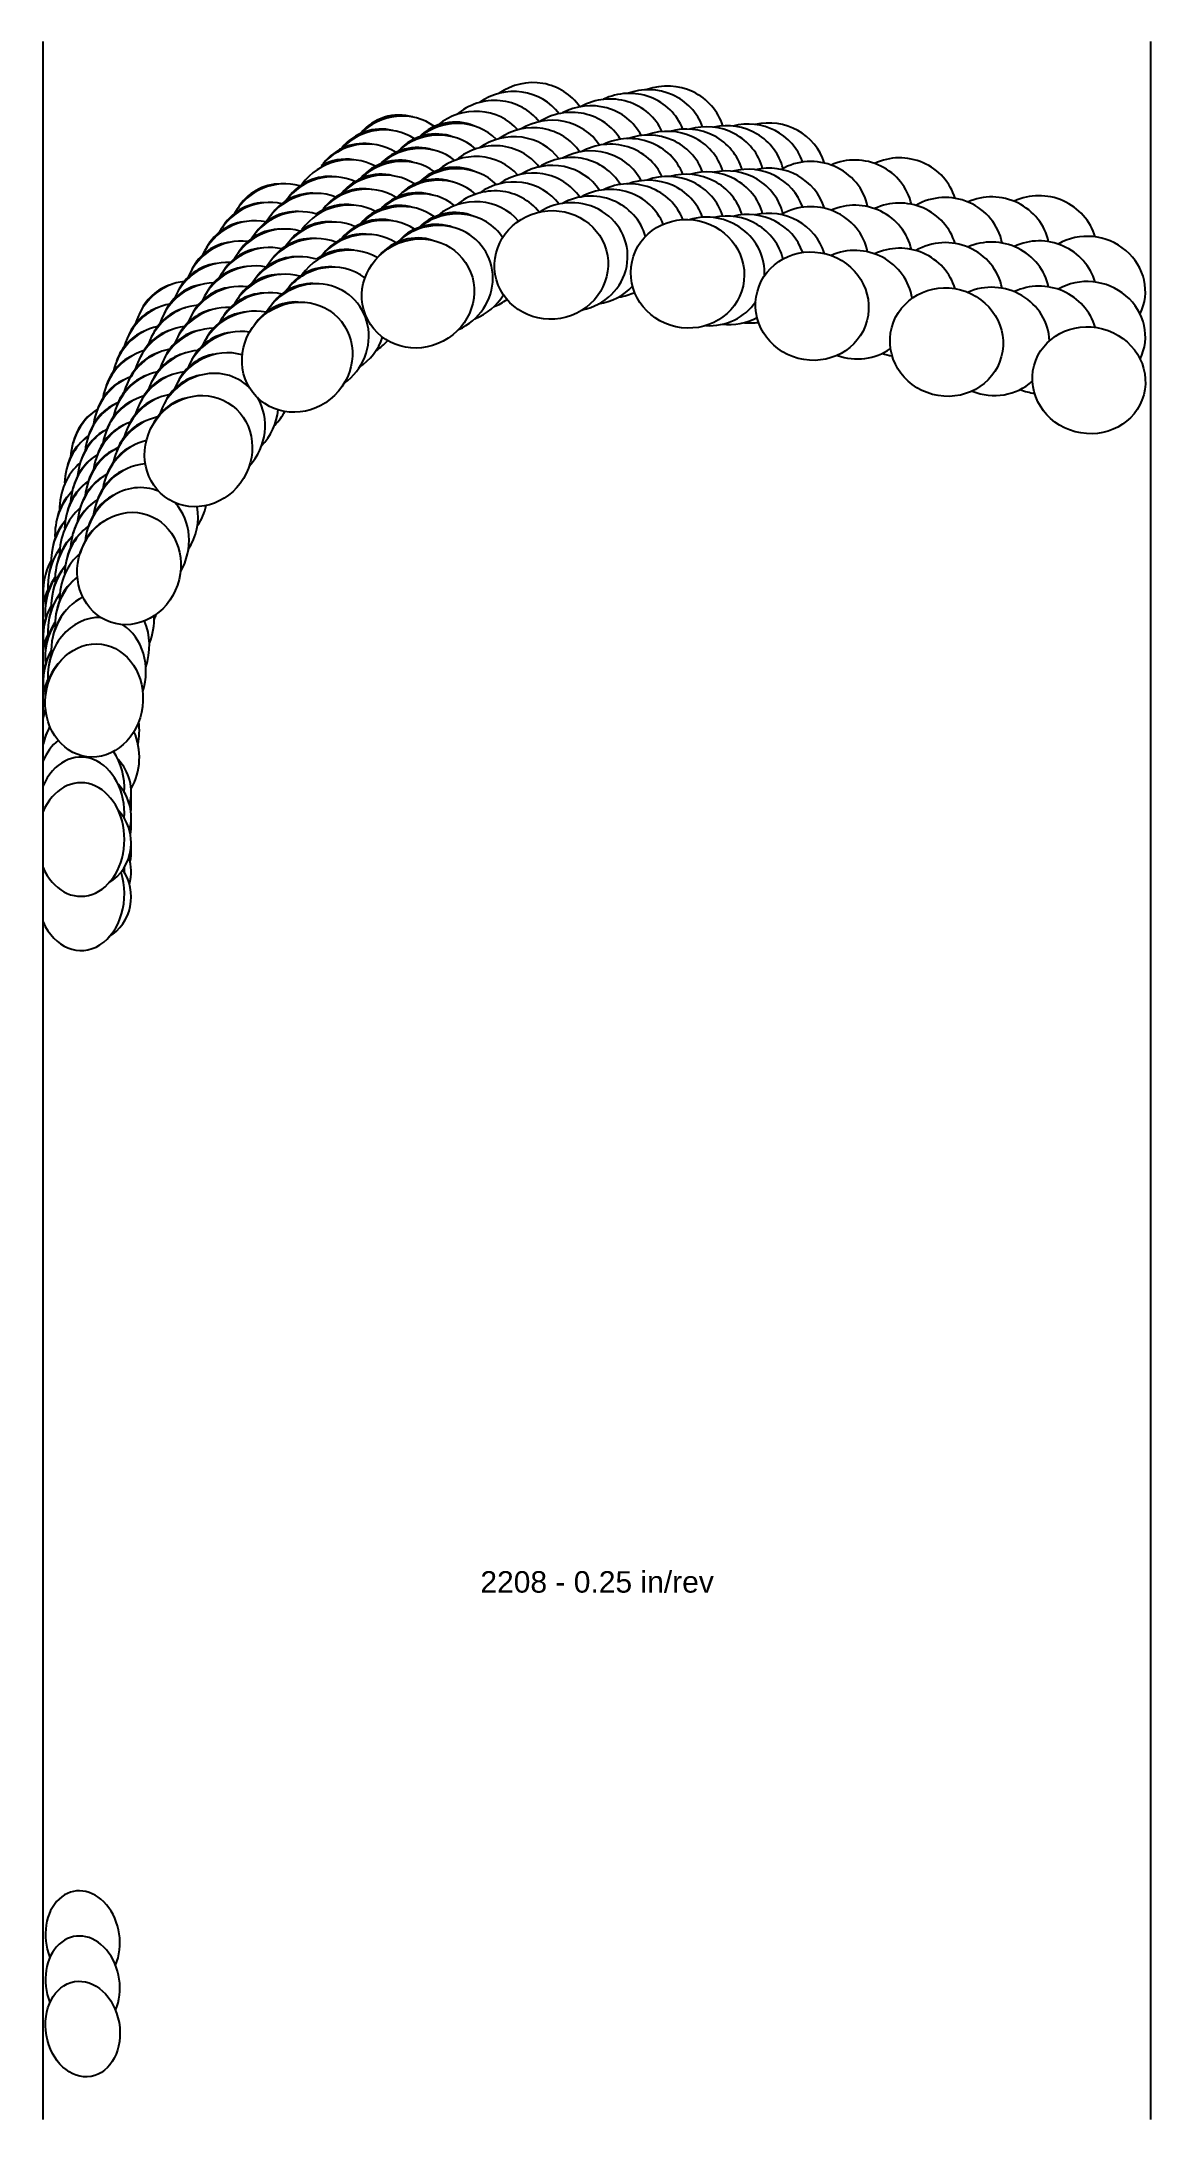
# Model space of a CAD drawing. Header units: inches. Extents: x -6.1 to 0, y -10.4 to 1.1.
import ezdxf
from ezdxf.enums import TextEntityAlignment as Align

# ---------------------------------------------------------------- set-up
doc = ezdxf.new("R2010")
doc.units = ezdxf.units.IN
doc.header["$MEASUREMENT"] = 0
for name, color, linetype, true_color in [('Blade_1', 30, 'Continuous', 0xff7f00), ('Blade_2', 7, 'Continuous', 0xcccc00), ('Blade_3', 7, 'Continuous', 0x00cc00), ('Blade_4', 7, 'Continuous', 0x00cccc), ('Blade_5', 7, 'Continuous', 0x0066cc), ('Blade_6', 190, 'Continuous', 0x7f00ff), ('Blade_7', 7, 'Continuous', 0xcc00cc)]:
    doc.layers.add(name, color=color, linetype=linetype, true_color=true_color)
doc.layers.add('Gage_Line', color=7, linetype='Continuous')
doc.styles.get("Standard").update_dxf_attribs({"font": 'arial.ttf'})

msp = doc.modelspace()

# ---------------------------------------------------------------- linework, layer by layer
at = {"layer": 'Blade_1'}
for centre, major_axis, ratio, start_param, end_param in [((-3.315, 0.363), (0.31, 0.053), 0.953257, 6.679993, 8.252403), ((-2.562, 0.314), (0.307, -0.068), 0.953717, 6.770043, 8.377023), ((-4.066, 0.257), (0.235, 0.124), 0.949395, 0.734496, 1.939308), ((-4.052, 0.205), (0.278, 0.146), 0.949395, 6.674554, 8.117354), ((-3.315, 0.113), (0.31, 0.053), 0.953257, 6.679993, 8.252403), ((-2.562, 0.064), (0.307, -0.068), 0.953717, 6.770043, 8.377023), ((-1.873, 0.135), (0.303, -0.081), 0.953717, 6.727788, 8.67589), ((-4.066, 0.007), (0.235, 0.124), 0.949395, 0.734496, 1.939308), ((-4.052, -0.045), (0.278, 0.146), 0.949395, 6.674554, 8.117354), ((-1.13, -0.064), (0.303, -0.081), 0.953717, 6.721453, 8.674332), ((-4.72, -0.147), (0.225, 0.219), 0.942345, 6.753838, 8.085135), ((-4.742, -0.1), (0.191, 0.185), 0.942345, 0.718925, 1.820383), ((-1.873, -0.115), (0.303, -0.081), 0.953717, 6.727788, 8.67589), ((-4.066, -0.243), (0.235, 0.124), 0.949395, 0.734496, 1.959565), ((-1.13, -0.314), (0.303, -0.081), 0.953717, 6.721453, 8.674332), ((-0.343, -0.275), (0.303, -0.081), 0.939693, 6.094226, 8.675657), ((-4.72, -0.397), (0.225, 0.219), 0.942345, 6.753838, 8.085135), ((-4.742, -0.35), (0.191, 0.185), 0.942345, 0.718925, 1.820383), ((-0.343, -0.525), (0.303, -0.081), 0.939693, 6.094226, 8.675657), ((-4.742, -0.6), (0.191, 0.185), 0.942345, 0.718925, 1.820383), ((-5.266, -0.667), (0.163, 0.268), 0.928958, 6.869969, 8.073603), ((-5.296, -0.628), (0.138, 0.227), 0.928958, 0.742059, 1.720242), ((-5.266, -0.917), (0.163, 0.268), 0.928958, 6.869969, 8.073603), ((-5.296, -0.878), (0.138, 0.227), 0.928958, 0.742059, 1.720242), ((-5.296, -1.128), (0.138, 0.227), 0.928958, 0.742059, 1.720242), ((-5.65, -1.316), (0.102, 0.297), 0.900679, 7.085586, 8.111077), ((-5.686, -1.286), (0.086, 0.252), 0.900679, 0.812904, 1.657564), ((-5.65, -1.566), (0.102, 0.297), 0.900679, 7.085586, 8.111077), ((-5.686, -1.536), (0.086, 0.252), 0.900679, 0.812904, 1.657564), ((-5.686, -1.786), (0.086, 0.252), 0.900679, 0.812904, 1.657564), ((-5.843, -2.046), (0.04, 0.311), 0.860063, 7.358583, 8.132328), ((-5.882, -2.025), (0.034, 0.264), 0.860063, 1.033654, 1.595051), ((-5.843, -2.296), (0.04, 0.311), 0.860063, 7.358583, 8.119385), ((-5.882, -2.275), (0.034, 0.264), 0.860063, 1.033654, 1.595051), ((-5.882, -2.525), (0.034, 0.264), 0.860063, 0.918367, 1.595051), ((-5.916, -3.315), (0, 0.314), 0.766045, 2.085428, 7.339351), ((-5.9, -3.083), (0, 0.262), 1, 4.505564, 4.769776), ((-5.9, -3.333), (0, 0.262), 1, 3.701614, 5.47647), ((-5.906, -9.394), (-0.046, 0.262), 0.766045, 3.991316, 8.12258), ((-5.906, -9.644), (-0.046, 0.262), 0.766045, 3.991316, 8.12258)]:
    msp.add_ellipse(centre, major_axis=major_axis, ratio=ratio, start_param=start_param, end_param=end_param, dxfattribs=at)
for centre, major_axis, ratio in [((-3.315, -0.137), (0.31, 0.053), 0.953257), ((-2.562, -0.186), (0.307, -0.068), 0.953717), ((-4.052, -0.295), (0.278, 0.146), 0.949395), ((-1.873, -0.365), (0.303, -0.081), 0.953717), ((-4.72, -0.647), (0.225, 0.219), 0.942345), ((-1.13, -0.564), (0.303, -0.081), 0.953717), ((-0.343, -0.775), (0.303, -0.081), 0.939693), ((-5.266, -1.167), (0.163, 0.268), 0.928958), ((-5.65, -1.816), (0.102, 0.297), 0.900679), ((-5.843, -2.546), (0.04, 0.311), 0.860063), ((-5.906, -9.894), (-0.046, 0.262), 0.766045)]:
    msp.add_ellipse(centre, major_axis=major_axis, ratio=ratio, dxfattribs=at)
at = {"layer": 'Blade_2'}
for centre, major_axis, ratio, start_param, end_param in [((-3.207, 0.407), (0.312, 0.038), 0.95338, 6.681056, 8.332035), ((-3.95, 0.279), (0.284, 0.135), 0.952252, 6.661929, 8.18649), ((-3.962, 0.332), (0.24, 0.114), 0.952252, 0.735877, 1.978015), ((-2.449, 0.327), (0.303, -0.081), 0.953717, 6.790528, 8.435702), ((-3.207, 0.157), (0.312, 0.038), 0.95338, 6.681056, 8.332035), ((-3.95, 0.029), (0.284, 0.135), 0.952252, 6.661929, 8.18649), ((-3.962, 0.082), (0.24, 0.114), 0.952252, 0.735877, 1.978015), ((-2.449, 0.077), (0.303, -0.081), 0.953717, 6.790528, 8.435702), ((-4.631, -0.047), (0.232, 0.212), 0.948089, 6.723662, 8.144469), ((-4.652, 0.001), (0.196, 0.18), 0.948089, 0.709355, 1.826171), ((-3.207, -0.093), (0.312, 0.038), 0.95338, 4.803114, 8.332035), ((-2.449, -0.173), (0.303, -0.081), 0.953717, 6.472575, 8.435702), ((-4.631, -0.297), (0.232, 0.212), 0.948089, 6.723662, 8.144469), ((-4.652, -0.249), (0.196, 0.18), 0.948089, 0.709355, 1.826171), ((-3.95, -0.221), (0.284, 0.135), 0.952252, 4.68894, 8.18649), ((-3.962, -0.168), (0.24, 0.114), 0.952252, 0.735877, 1.978015), ((-4.631, -0.547), (0.232, 0.212), 0.948089, 4.590606, 8.144469), ((-5.197, -0.545), (0.17, 0.264), 0.93524, 6.838744, 8.120415), ((-5.227, -0.504), (0.144, 0.224), 0.93524, 0.728202, 1.723357), ((-4.652, -0.499), (0.196, 0.18), 0.948089, 0.709355, 1.826171), ((-2.449, -0.173), (0.303, -0.081), 0.953717, 4.921437, 5.965618), ((-5.197, -0.795), (0.17, 0.264), 0.93524, 6.838744, 8.120415), ((-5.227, -0.754), (0.144, 0.224), 0.93524, 0.728202, 1.723357), ((-5.197, -1.045), (0.17, 0.264), 0.93524, 6.095723, 8.120415), ((-5.227, -1.004), (0.144, 0.224), 0.93524, 0.728202, 1.723357), ((-5.606, -1.179), (0.109, 0.294), 0.908008, 7.04102, 8.131715), ((-5.642, -1.147), (0.093, 0.249), 0.908008, 0.797158, 1.661544), ((-5.197, -1.045), (0.17, 0.264), 0.93524, 4.532716, 5.8547), ((-5.606, -1.429), (0.109, 0.294), 0.908008, 7.04102, 8.131715), ((-5.642, -1.397), (0.093, 0.249), 0.908008, 0.797158, 1.661544), ((-5.606, -1.679), (0.109, 0.294), 0.908008, 6.245901, 8.131715), ((-5.642, -1.647), (0.093, 0.249), 0.908008, 0.797158, 1.661544), ((-5.606, -1.679), (0.109, 0.294), 0.908008, 4.514365, 5.851057), ((-5.828, -1.9), (0.051, 0.31), 0.860109, 7.331836, 8.138193), ((-5.866, -1.878), (0.043, 0.263), 0.860109, 1.383021, 1.611887), ((-5.828, -2.15), (0.051, 0.31), 0.860109, 7.331836, 8.138193), ((-5.866, -2.128), (0.043, 0.263), 0.860109, 1.383021, 1.611887), ((-5.828, -2.4), (0.051, 0.31), 0.860109, 6.391967, 8.138193), ((-5.828, -2.4), (0.051, 0.31), 0.860109, 4.537916, 5.911845), ((-5.866, -2.378), (0.043, 0.263), 0.860109, 1.383021, 1.611887), ((-5.916, -3.173), (0, 0.314), 0.766045, 4.637769, 7.339351), ((-5.9, -3.191), (0, 0.262), 1, 4.438127, 5.47647)]:
    msp.add_ellipse(centre, major_axis=major_axis, ratio=ratio, start_param=start_param, end_param=end_param, dxfattribs=at)
at = {"layer": 'Blade_3'}
for centre, major_axis, ratio, start_param, end_param in [((-3.099, 0.444), (0.313, 0.023), 0.953487, 6.678307, 8.299865), ((-3.857, 0.398), (0.245, 0.103), 0.952445, 0.742364, 1.976566), ((-3.846, 0.344), (0.289, 0.122), 0.952445, 6.651382, 8.150228), ((-2.338, 0.333), (0.303, -0.081), 0.953717, 6.769696, 8.35608), ((-3.099, 0.194), (0.313, 0.023), 0.953487, 6.678307, 8.299865), ((-4.539, 0.046), (0.24, 0.202), 0.948314, 6.707384, 8.105093), ((-4.559, 0.094), (0.204, 0.171), 0.948314, 0.712443, 1.847133), ((-3.857, 0.148), (0.245, 0.103), 0.952445, 0.742364, 1.976566), ((-3.846, 0.094), (0.289, 0.122), 0.952445, 6.651382, 8.150228), ((-2.338, 0.083), (0.303, -0.081), 0.953717, 6.769696, 8.35608), ((-1.63, 0.143), (0.303, -0.081), 0.953717, 6.741767, 8.563309), ((-3.099, -0.056), (0.313, 0.023), 0.953487, 6.463112, 8.299865), ((-0.873, -0.06), (0.303, -0.081), 0.951057, 6.729568, 8.568161), ((-4.539, -0.204), (0.24, 0.202), 0.948314, 6.707384, 8.105093), ((-3.857, -0.102), (0.245, 0.103), 0.952445, 0.742364, 1.976566), ((-3.846, -0.156), (0.289, 0.122), 0.952445, 6.463877, 8.150228), ((-2.338, -0.167), (0.303, -0.081), 0.953717, 6.769696, 8.35608), ((-1.63, -0.107), (0.303, -0.081), 0.953717, 6.741767, 8.563309), ((-4.559, -0.156), (0.204, 0.171), 0.948314, 0.712443, 1.847133), ((-0.873, -0.31), (0.303, -0.081), 0.951057, 6.729568, 8.568161), ((-1.63, -0.357), (0.303, -0.081), 0.953717, 6.675287, 8.563309), ((-5.125, -0.43), (0.18, 0.257), 0.935448, 6.813083, 8.088137), ((-5.153, -0.388), (0.153, 0.218), 0.935448, 0.727598, 1.740841), ((-4.539, -0.454), (0.24, 0.202), 0.948314, 6.499538, 8.105093), ((-4.559, -0.406), (0.204, 0.171), 0.948314, 0.712443, 1.847133), ((-3.846, -0.156), (0.289, 0.122), 0.952445, 4.683859, 5.358728), ((-3.099, -0.056), (0.313, 0.023), 0.953487, 4.786054, 5.481562), ((-0.873, -0.56), (0.303, -0.081), 0.951057, 6.570559, 8.568161), ((-5.125, -0.68), (0.18, 0.257), 0.935448, 6.813083, 8.088137), ((-5.153, -0.638), (0.153, 0.218), 0.935448, 0.727598, 1.740841), ((-2.338, -0.167), (0.303, -0.081), 0.953717, 4.85545, 5.501113), ((-4.539, -0.454), (0.24, 0.202), 0.948314, 4.596771, 5.282278), ((-5.125, -0.93), (0.18, 0.257), 0.935448, 6.582668, 8.088137), ((-5.153, -0.888), (0.153, 0.218), 0.935448, 0.727598, 1.740841), ((-1.63, -0.357), (0.303, -0.081), 0.953717, 4.624718, 5.614785), ((-5.559, -1.047), (0.117, 0.291), 0.915072, 6.988709, 8.107473), ((-5.594, -1.013), (0.099, 0.247), 0.915072, 0.781473, 1.665024), ((-0.873, -0.56), (0.303, -0.081), 0.951057, 4.583249, 5.731032), ((-5.559, -1.297), (0.117, 0.291), 0.915072, 6.988709, 8.107473), ((-5.594, -1.263), (0.099, 0.247), 0.915072, 0.781473, 1.665024), ((-5.125, -0.93), (0.18, 0.257), 0.935448, 4.546872, 5.264002), ((-5.559, -1.547), (0.117, 0.291), 0.915072, 6.700482, 8.107473), ((-5.594, -1.513), (0.099, 0.247), 0.915072, 0.781473, 1.665024), ((-5.559, -1.547), (0.117, 0.291), 0.915072, 4.507722, 5.298341), ((-5.809, -1.759), (0.061, 0.308), 0.860169, 7.30233, 8.131461), ((-5.846, -1.735), (0.052, 0.261), 0.860169, 0.967646, 1.628315), ((-5.809, -2.009), (0.061, 0.308), 0.860169, 7.30233, 8.131461), ((-5.846, -1.985), (0.052, 0.261), 0.860169, 0.967646, 1.628315), ((-5.809, -2.259), (0.061, 0.308), 0.860169, 6.874454, 8.131461), ((-5.846, -2.235), (0.052, 0.261), 0.860169, 0.895443, 1.628315), ((-5.809, -2.259), (0.061, 0.308), 0.860169, 4.546675, 5.390501), ((-5.916, -3.035), (0, 0.314), 0.766045, 6.833196, 7.339351), ((-5.916, -3.035), (0, 0.314), 0.766045, 4.650306, 5.434349), ((-5.9, -3.053), (0, 0.262), 1, 4.44656, 5.47647)]:
    msp.add_ellipse(centre, major_axis=major_axis, ratio=ratio, start_param=start_param, end_param=end_param, dxfattribs=at)
at = {"layer": 'Blade_4'}
for centre, major_axis, ratio, start_param, end_param in [((-3.742, 0.411), (0.295, 0.109), 0.95263, 6.632615, 8.206559), ((-2.99, 0.481), (0.314, 0.004), 0.953575, 6.678292, 8.375556), ((-2.221, 0.342), (0.303, -0.081), 0.953717, 6.861459, 8.397532), ((-4.446, 0.14), (0.249, 0.192), 0.948538, 6.681423, 8.155567), ((-3.742, 0.161), (0.295, 0.109), 0.95263, 6.632615, 8.206559), ((-2.99, 0.231), (0.314, 0.004), 0.953575, 6.678292, 8.375556), ((-4.465, 0.19), (0.211, 0.163), 0.948538, 0.715962, 1.429877), ((-2.221, 0.092), (0.303, -0.081), 0.953717, 6.861459, 8.397532), ((-4.446, -0.11), (0.249, 0.192), 0.948538, 6.681423, 8.155567), ((-2.99, -0.019), (0.314, 0.004), 0.953575, 6.631939, 8.375556), ((-4.465, -0.06), (0.211, 0.163), 0.948538, 0.715962, 1.540815), ((-3.742, -0.089), (0.295, 0.109), 0.95263, 6.609666, 8.206559), ((-2.221, -0.158), (0.303, -0.081), 0.953717, 6.861459, 8.397532), ((-5.049, -0.312), (0.19, 0.25), 0.93566, 6.779331, 8.126937), ((-5.077, -0.269), (0.161, 0.212), 0.93566, 0.72716, 1.7588), ((-4.446, -0.36), (0.249, 0.192), 0.948538, 6.645399, 8.155567), ((-4.465, -0.31), (0.211, 0.163), 0.948538, 0.715962, 1.540815), ((-5.049, -0.562), (0.19, 0.25), 0.93566, 6.779331, 8.126937), ((-5.077, -0.519), (0.161, 0.212), 0.93566, 0.72716, 1.7588), ((-3.742, -0.089), (0.295, 0.109), 0.95263, 4.73337, 4.995231), ((-2.99, -0.019), (0.314, 0.004), 0.953575, 4.856793, 5.149101), ((-2.221, -0.158), (0.303, -0.081), 0.953717, 4.880467, 5.130601), ((-5.049, -0.812), (0.19, 0.25), 0.93566, 6.745007, 8.126937), ((-5.077, -0.769), (0.161, 0.212), 0.93566, 0.72716, 1.7588), ((-4.446, -0.36), (0.249, 0.192), 0.948538, 4.635718, 4.901109), ((-5.507, -0.911), (0.126, 0.288), 0.918585, 6.948996, 8.120933), ((-5.542, -0.877), (0.107, 0.244), 0.918585, 0.771415, 1.674505), ((-5.507, -1.161), (0.126, 0.288), 0.918585, 6.948996, 8.120933), ((-5.542, -1.127), (0.107, 0.244), 0.918585, 0.771415, 1.674505), ((-5.049, -0.812), (0.19, 0.25), 0.93566, 4.571859, 4.873708), ((-5.507, -1.411), (0.126, 0.288), 0.918585, 6.888874, 8.120933), ((-5.542, -1.377), (0.107, 0.244), 0.918585, 0.771415, 1.674505), ((-5.785, -1.613), (0.069, 0.306), 0.868778, 7.246313, 8.165132), ((-5.823, -1.588), (0.059, 0.259), 0.868778, 0.905207, 1.635557), ((-5.507, -1.411), (0.126, 0.288), 0.918585, 4.523602, 4.909408), ((-5.785, -1.863), (0.069, 0.306), 0.868778, 7.246313, 8.165132), ((-5.823, -1.838), (0.059, 0.259), 0.868778, 0.905207, 1.635557), ((-5.785, -2.113), (0.069, 0.306), 0.868778, 7.116165, 8.165132), ((-5.823, -2.088), (0.059, 0.259), 0.868778, 0.878132, 1.635557), ((-5.785, -2.113), (0.069, 0.306), 0.868778, 4.522209, 5.019938), ((-5.903, -2.847), (0.008, 0.266), 0.859999, 0.969844, 1.351766), ((-5.863, -2.863), (0.009, 0.314), 0.859999, 7.297182, 7.637597), ((-5.863, -2.863), (0.009, 0.314), 0.859999, 4.160952, 5.218915), ((-5.9, -3.132), (0, 0.262), 1, 4.600348, 4.761829), ((-5.9, -3.382), (0, 0.262), 1, 4.50286, 4.761829), ((-5.916, -3.615), (0, 0.314), 0.766045, 2.085428, 5.10357), ((-5.9, -3.632), (0, 0.262), 1, 3.701614, 5.318576)]:
    msp.add_ellipse(centre, major_axis=major_axis, ratio=ratio, start_param=start_param, end_param=end_param, dxfattribs=at)
at = {"layer": 'Blade_5'}
for centre, major_axis, ratio, start_param, end_param in [((-2.883, 0.512), (0.314, -0.014), 0.953644, 6.67898, 8.373581), ((-3.636, 0.472), (0.299, 0.095), 0.952805, 6.612159, 8.26866), ((-2.105, 0.348), (0.303, -0.081), 0.953717, 6.819747, 8.372398), ((-4.35, 0.228), (0.257, 0.181), 0.948758, 6.65671, 8.141755), ((-4.368, 0.278), (0.217, 0.153), 0.948758, 0.719963, 1.89048), ((-3.636, 0.222), (0.299, 0.095), 0.952805, 6.612159, 8.26866), ((-2.883, 0.262), (0.314, -0.014), 0.953644, 6.67898, 8.373581), ((-1.383, 0.155), (0.303, -0.081), 0.953717, 6.814824, 8.583602), ((-2.105, 0.098), (0.303, -0.081), 0.953717, 6.819747, 8.372398), ((-4.35, -0.022), (0.257, 0.181), 0.948758, 6.65671, 8.141755), ((-4.368, 0.028), (0.217, 0.153), 0.948758, 0.719963, 1.89048), ((-3.636, -0.028), (0.299, 0.095), 0.952805, 6.612159, 8.26866), ((-2.883, 0.012), (0.314, -0.014), 0.953644, 6.67898, 8.373581), ((-0.61, -0.052), (0.303, -0.081), 0.945519, 6.797585, 8.586087), ((-4.971, -0.2), (0.197, 0.245), 0.941678, 6.728435, 8.119181), ((-2.105, -0.152), (0.303, -0.081), 0.953717, 6.819747, 8.372398), ((-1.383, -0.095), (0.303, -0.081), 0.953717, 6.814824, 8.583602), ((-4.998, -0.156), (0.167, 0.207), 0.941678, 0.715062, 1.762533), ((-4.35, -0.272), (0.257, 0.181), 0.948758, 6.65671, 8.141755), ((-4.368, -0.222), (0.217, 0.153), 0.948758, 0.719963, 1.89048), ((-0.61, -0.302), (0.303, -0.081), 0.945519, 6.797585, 8.586087), ((-1.383, -0.345), (0.303, -0.081), 0.953717, 6.814824, 8.583602), ((-4.971, -0.45), (0.197, 0.245), 0.941678, 6.728435, 8.119181), ((-4.998, -0.406), (0.167, 0.207), 0.941678, 0.715062, 1.762533), ((-0.61, -0.552), (0.303, -0.081), 0.945519, 6.797585, 8.586087), ((-4.971, -0.7), (0.197, 0.245), 0.941678, 6.728435, 8.119181), ((-4.998, -0.656), (0.167, 0.207), 0.941678, 0.715062, 1.762533), ((-5.452, -0.781), (0.135, 0.283), 0.922038, 6.898609, 8.108004), ((-5.486, -0.745), (0.114, 0.24), 0.922038, 0.761868, 1.684058), ((-1.383, -0.345), (0.303, -0.081), 0.953717, 4.626972, 4.807577), ((-5.452, -1.031), (0.135, 0.283), 0.922038, 6.898609, 8.108004), ((-5.486, -0.995), (0.114, 0.24), 0.922038, 0.761868, 1.684058), ((-0.61, -0.552), (0.303, -0.081), 0.945519, 4.588894, 4.854215), ((-5.452, -1.281), (0.135, 0.283), 0.922038, 6.898609, 8.108004), ((-5.486, -1.245), (0.114, 0.24), 0.922038, 0.761868, 1.684058), ((-5.757, -1.471), (0.078, 0.304), 0.877135, 7.187377, 8.151319), ((-5.757, -1.721), (0.078, 0.304), 0.877135, 7.187377, 8.151319), ((-5.757, -1.971), (0.078, 0.304), 0.877135, 7.187377, 8.151319), ((-5.903, -2.201), (0.008, 0.266), 0.859999, 1.181594, 1.351766), ((-5.863, -2.218), (0.009, 0.314), 0.859999, 7.484679, 7.637597), ((-5.757, -1.971), (0.078, 0.304), 0.877135, 4.521264, 4.608181), ((-5.903, -2.451), (0.008, 0.266), 0.859999, 1.181594, 1.351766), ((-5.863, -2.468), (0.009, 0.314), 0.859999, 7.525265, 7.637597), ((-5.903, -2.701), (0.008, 0.266), 0.859999, 1.181594, 1.351766), ((-5.863, -2.718), (0.009, 0.314), 0.859999, 7.484679, 7.637597), ((-5.863, -2.718), (0.009, 0.314), 0.859999, 4.511847, 4.907226), ((-5.9, -3.241), (0, 0.262), 1, 4.536845, 4.756532), ((-5.9, -3.491), (0, 0.262), 1, 4.440874, 5.018704), ((-5.916, -3.474), (0, 0.314), 0.766045, 4.641831, 4.729173)]:
    msp.add_ellipse(centre, major_axis=major_axis, ratio=ratio, start_param=start_param, end_param=end_param, dxfattribs=at)
at = {"layer": 'Blade_6'}
for centre, major_axis, ratio, start_param, end_param in [((-3.529, 0.522), (0.303, 0.081), 0.952969, 6.642081, 8.231022), ((-2.775, 0.532), (0.312, -0.033), 0.953691, 6.716722, 8.342402), ((-4.253, 0.307), (0.264, 0.17), 0.948975, 6.68028, 8.104351), ((-4.269, 0.358), (0.224, 0.144), 0.948975, 0.723157, 1.913797), ((-3.529, 0.272), (0.303, 0.081), 0.952969, 6.642081, 8.231022), ((-2.775, 0.282), (0.312, -0.033), 0.953691, 6.716722, 8.342402), ((-4.253, 0.057), (0.264, 0.17), 0.948975, 6.68028, 8.104351), ((-4.269, 0.108), (0.224, 0.144), 0.948975, 0.723157, 1.913797), ((-4.89, -0.097), (0.207, 0.236), 0.941898, 6.747108, 8.074172), ((-3.529, 0.022), (0.303, 0.081), 0.952969, 6.642081, 8.231022), ((-2.775, 0.032), (0.312, -0.033), 0.953691, 6.716722, 8.342402), ((-4.915, -0.052), (0.175, 0.2), 0.941898, 0.715867, 1.781427), ((-4.253, -0.193), (0.264, 0.17), 0.948975, 6.68028, 8.104351), ((-4.269, -0.142), (0.224, 0.144), 0.948975, 0.723157, 1.913797), ((-4.89, -0.347), (0.207, 0.236), 0.941898, 6.747108, 8.074172), ((-4.915, -0.302), (0.175, 0.2), 0.941898, 0.715867, 1.781427), ((-4.89, -0.597), (0.207, 0.236), 0.941898, 6.747108, 8.074172), ((-4.915, -0.552), (0.175, 0.2), 0.941898, 0.715867, 1.781427), ((-5.394, -0.658), (0.146, 0.278), 0.922216, 6.904399, 8.076341), ((-5.426, -0.621), (0.123, 0.236), 0.922216, 0.758481, 1.700339), ((-5.394, -0.908), (0.146, 0.278), 0.922216, 6.904399, 8.076341), ((-5.426, -0.871), (0.123, 0.236), 0.922216, 0.758481, 1.700339), ((-5.394, -1.158), (0.146, 0.278), 0.922216, 6.904399, 8.076341), ((-5.426, -1.121), (0.123, 0.236), 0.922216, 0.758481, 1.700339), ((-5.726, -1.335), (0.086, 0.302), 0.88524, 7.155306, 8.12621), ((-5.763, -1.308), (0.073, 0.256), 0.88524, 0.844893, 1.647822), ((-5.726, -1.585), (0.086, 0.302), 0.88524, 7.155306, 8.12621), ((-5.763, -1.558), (0.073, 0.256), 0.88524, 0.844893, 1.647822), ((-5.726, -1.835), (0.086, 0.302), 0.88524, 7.155306, 8.12621), ((-5.763, -1.808), (0.073, 0.256), 0.88524, 0.844893, 1.647822), ((-5.861, -2.078), (0.019, 0.313), 0.860008, 7.431501, 7.713882), ((-5.901, -2.06), (0.016, 0.265), 0.860008, 1.119036, 1.372321), ((-5.901, -2.31), (0.016, 0.265), 0.860008, 1.119036, 1.443637), ((-5.861, -2.328), (0.019, 0.313), 0.860008, 7.431501, 7.713882), ((-5.901, -2.56), (0.016, 0.265), 0.860008, 1.119036, 1.443637), ((-5.861, -2.578), (0.019, 0.313), 0.860008, 7.431501, 7.713882), ((-5.9, -3.106), (0, 0.262), 1, 4.550457, 4.756532), ((-5.9, -3.356), (0, 0.262), 1, 4.452039, 4.756532)]:
    msp.add_ellipse(centre, major_axis=major_axis, ratio=ratio, start_param=start_param, end_param=end_param, dxfattribs=at)
at = {"layer": 'Blade_7'}
for centre, major_axis, ratio, start_param, end_param in [((-3.422, 0.571), (0.307, 0.067), 0.95312, 6.64541, 8.266991), ((-2.668, 0.552), (0.31, -0.052), 0.953715, 6.73093, 8.393147), ((-4.153, 0.384), (0.271, 0.158), 0.949188, 6.677207, 8.134372), ((-4.168, 0.436), (0.23, 0.134), 0.949188, 0.72921, 1.93598), ((-3.422, 0.321), (0.307, 0.067), 0.95312, 6.64541, 8.266991), ((-2.668, 0.302), (0.31, -0.052), 0.953715, 6.73093, 8.393147), ((-4.153, 0.134), (0.271, 0.158), 0.949188, 6.677207, 8.134372), ((-4.168, 0.186), (0.23, 0.134), 0.949188, 0.72921, 1.93598), ((-3.422, 0.071), (0.307, 0.067), 0.95312, 6.64541, 8.266991), ((-2.668, 0.052), (0.31, -0.052), 0.953715, 6.73093, 8.393147), ((-4.806, 0.006), (0.216, 0.228), 0.942121, 6.735137, 8.098647), ((-4.83, 0.052), (0.183, 0.193), 0.942121, 0.717177, 1.800688), ((-4.153, -0.116), (0.271, 0.158), 0.949188, 6.677207, 8.134372), ((-4.168, -0.064), (0.23, 0.134), 0.949188, 0.72921, 1.93598), ((-4.806, -0.244), (0.216, 0.228), 0.942121, 6.735137, 8.098647), ((-4.83, -0.198), (0.183, 0.193), 0.942121, 0.717177, 1.800688), ((-5.331, -0.535), (0.153, 0.274), 0.928763, 6.865211, 8.100382), ((-4.806, -0.494), (0.216, 0.228), 0.942121, 6.735137, 8.098647), ((-4.83, -0.448), (0.183, 0.193), 0.942121, 0.717177, 1.800688), ((-5.363, -0.497), (0.129, 0.232), 0.928763, 0.744207, 1.703342), ((-5.331, -0.785), (0.153, 0.274), 0.928763, 6.865211, 8.100382), ((-5.363, -0.747), (0.129, 0.232), 0.928763, 0.744207, 1.703342), ((-5.331, -1.035), (0.153, 0.274), 0.928763, 6.865211, 8.100382), ((-5.363, -0.997), (0.129, 0.232), 0.928763, 0.744207, 1.703342), ((-5.69, -1.199), (0.094, 0.3), 0.893089, 7.114454, 8.129639), ((-5.726, -1.17), (0.079, 0.254), 0.893089, 0.828818, 1.652954), ((-5.69, -1.449), (0.094, 0.3), 0.893089, 7.114454, 8.129639), ((-5.726, -1.42), (0.079, 0.254), 0.893089, 0.828818, 1.652954), ((-5.69, -1.699), (0.094, 0.3), 0.893089, 7.114454, 8.129639), ((-5.726, -1.67), (0.079, 0.254), 0.893089, 0.828818, 1.652954), ((-5.854, -1.935), (0.03, 0.313), 0.86003, 7.384903, 8.122693), ((-5.854, -2.185), (0.03, 0.313), 0.86003, 7.384903, 8.122693), ((-5.854, -2.435), (0.03, 0.313), 0.86003, 7.384903, 8.122693), ((-5.893, -2.416), (0.025, 0.265), 0.86003, 1.064382, 1.577817), ((-5.9, -3.218), (0, 0.262), 1, 4.491833, 4.764477)]:
    msp.add_ellipse(centre, major_axis=major_axis, ratio=ratio, start_param=start_param, end_param=end_param, dxfattribs=at)
at = {"layer": 'Gage_Line'}
for p, q in [((-6.125, -10.394), (-6.125, 1.098)), ((0, -10.394), (0, 1.098))]:
    msp.add_line(p, q, dxfattribs=at)

# ---------------------------------------------------------------- texts
msp.add_text('2208 - 0.25 in/rev', height=0.11875).set_placement((-3.062, -7.421), align=Align.MIDDLE_CENTER)

doc.saveas('drawing.dxf')
